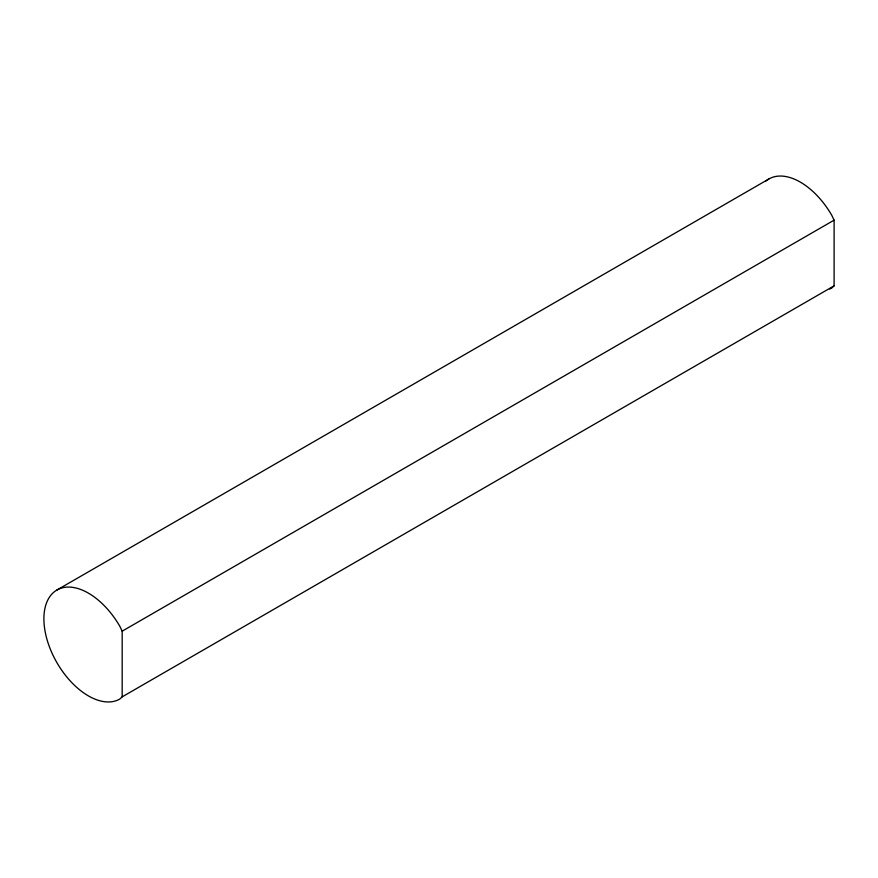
<?xml version="1.0" encoding="UTF-8"?>
<svg xmlns="http://www.w3.org/2000/svg" width="878" height="878" viewBox="0 0 878 878"><rect width="100%" height="100%" fill="white"/><g stroke="black" fill="none" stroke-linecap="round" stroke-linejoin="round"><path stroke-width="1.32" d="M765.934 181.033A62.931 36.327 60 0 1 831.784 215.319L834.1 220.148L834.1 285.833L122.174 696.858L119.858 699.009A62.931 36.327 60 0 1 56.927 662.681A62.931 36.327 60 0 1 56.927 590.016L768.854 178.991M834.1 285.833L831.784 287.984A62.931 36.327 60 0 1 829.666 289.049M122.174 696.858L122.174 631.172L834.1 220.148M122.174 631.172L119.858 626.343A62.931 36.327 60 0 0 56.927 590.016"/></g></svg>
